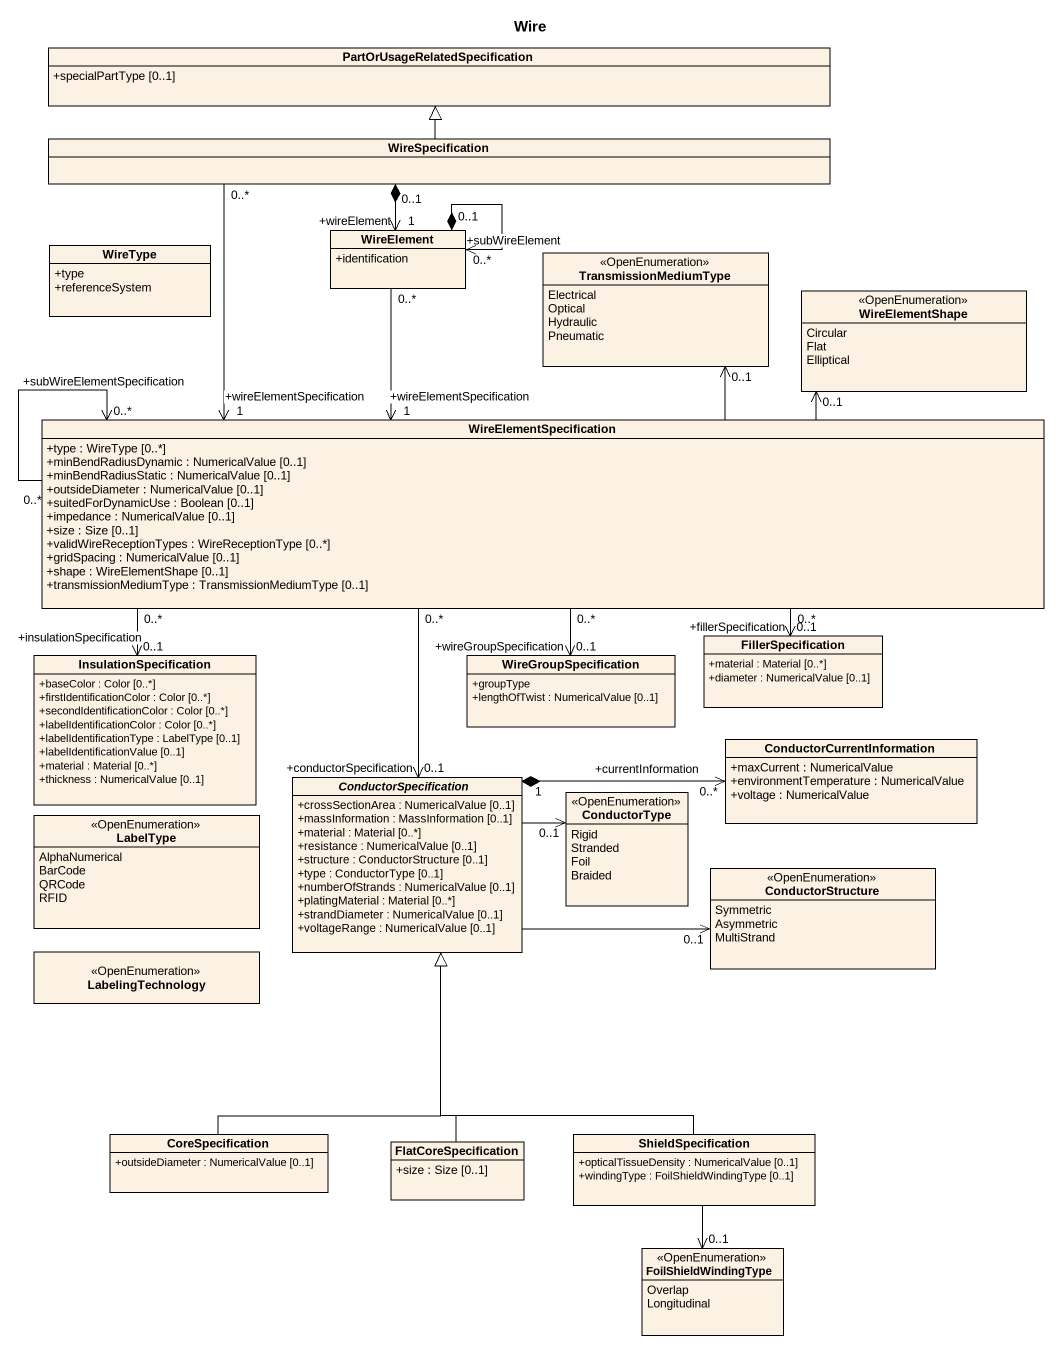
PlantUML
@startuml
title Wire
hide circle
hide empty members
skinparam classAttributeIconSize 0
class "PartOrUsageRelatedSpecification" as PartOrUsageRelatedSpecificat {
  +specialPartType [0..1]
}
class WireSpecification
class WireType {
  +type
  +referenceSystem
}
class WireElement {
  +identification
}
enum TransmissionMediumType <<OpenEnumeration>> {
  Electrical
  Optical
  Hydraulic
  Pneumatic
}
enum WireElementShape <<OpenEnumeration>> {
  Circular
  Flat
  Elliptical
}
class WireElementSpecification {
  +type : WireType [0..*]
  +minBendRadiusDynamic : NumericalValue [0..1]
  +minBendRadiusStatic : NumericalValue [0..1]
  +outsideDiameter : NumericalValue [0..1]
  +suitedForDynamicUse : Boolean [0..1]
  +impedance : NumericalValue [0..1]
  +size : Size [0..1]
  +validWireReceptionTypes : WireReceptionType [0..*]
  +gridSpacing : NumericalValue [0..1]
  +shape : WireElementShape [0..1]
  +transmissionMediumType : TransmissionMediumType [0..1]
}
class FillerSpecification {
  +material : Material [0..*]
  +diameter : NumericalValue [0..1]
}
class InsulationSpecification {
  +baseColor : Color [0..*]
  +firstIdentificationColor : Color [0..*]
  +secondIdentificationColor : Color [0..*]
  +labelIdentificationColor : Color [0..*]
  +labelIdentificationType : LabelType [0..1]
  +labelIdentificationValue [0..1]
  +material : Material [0..*]
  +thickness : NumericalValue [0..1]
}
class WireGroupSpecification {
  +groupType
  +lengthOfTwist : NumericalValue [0..1]
}
class ConductorCurrentInformation {
  +maxCurrent : NumericalValue
  +environmentTemperature : NumericalValue
  +voltage : NumericalValue
}
abstract class ConductorSpecification {
  +crossSectionArea : NumericalValue [0..1]
  +massInformation : MassInformation [0..1]
  +material : Material [0..*]
  +resistance : NumericalValue [0..1]
  +structure : ConductorStructure [0..1]
  +type : ConductorType [0..1]
  +numberOfStrands : NumericalValue [0..1]
  +platingMaterial : Material [0..*]
  +strandDiameter : NumericalValue [0..1]
  +voltageRange : NumericalValue [0..1]
}
enum LabelType <<OpenEnumeration>> {
  AlphaNumerical
  BarCode
  QRCode
  RFID
}
enum ConductorType <<OpenEnumeration>> {
  Rigid
  Stranded
  Foil
  Braided
}
enum ConductorStructure <<OpenEnumeration>> {
  Symmetric
  Asymmetric
  MultiStrand
}
enum LabelingTechnology <<OpenEnumeration>>
class CoreSpecification {
  +outsideDiameter : NumericalValue [0..1]
}
class FlatCoreSpecification {
  +size : Size [0..1]
}
class ShieldSpecification {
  +opticalTissueDensity : NumericalValue [0..1]
  +windingType : FoilShieldWindingType [0..1]
}
enum FoilShieldWindingType <<OpenEnumeration>> {
  Overlap
  Longitudinal
}
WireSpecification -up-|> PartOrUsageRelatedSpecificat
WireSpecification "0..1" *--> "+wireElement\n1" WireElement
WireSpecification "0..*" --> "+wireElementSpecification\n1" WireElementSpecification
WireElement "0..1" *--> "+subWireElement\n0..*" WireElement
WireElement "0..*" --> "+wireElementSpecification\n1" WireElementSpecification
WireElementSpecification -up-> "0..1" TransmissionMediumType
WireElementSpecification -right-> "0..1" WireElementShape
WireElementSpecification "0..*" --> "+subWireElementSpecification\n0..*" WireElementSpecification
WireElementSpecification "0..*" --> "+fillerSpecification\n0..1" FillerSpecification
WireElementSpecification "0..*" -left-> "+insulationSpecification\n0..1" InsulationSpecification
WireElementSpecification "0..*" --> "+wireGroupSpecification\n0..1" WireGroupSpecification
WireElementSpecification "0..*" --> "+conductorSpecification\n0..1" ConductorSpecification
ConductorCurrentInformation "+currentInformation\n0..*" <-left-* "1" ConductorSpecification
ConductorSpecification -right-> "0..1" ConductorType
ConductorSpecification -right-> "0..1" ConductorStructure
CoreSpecification -up-|> ConductorSpecification
FlatCoreSpecification -up-|> ConductorSpecification
ShieldSpecification -up-|> ConductorSpecification
ShieldSpecification --> "0..1" FoilShieldWindingType
@enduml
